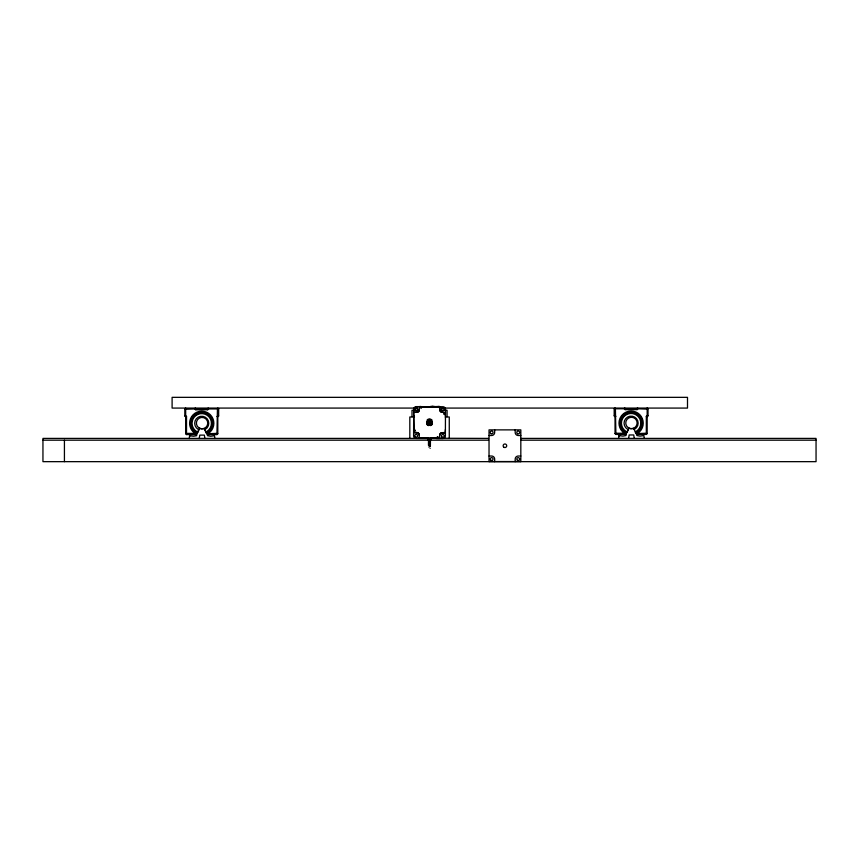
<?xml version="1.0" encoding="UTF-8"?>
<svg xmlns="http://www.w3.org/2000/svg" width="859" height="859" viewBox="0 0 859 859"><rect width="100%" height="100%" fill="white"/><g stroke="black" fill="none" stroke-linecap="round" stroke-linejoin="round"><path stroke-width="1.29" d="M414.188 429.081L413.684 412.599M419.224 437.854L419.235 434.804A2.255 2.255 0 0 0 416.991 432.539L413.77 432.367M419.332 406.962L419.332 410.011A2.255 2.255 0 0 1 418.193 411.955M419.783 437.843L419.783 438.401L419.246 437.768M419.385 438.026L428.169 437.875L427.589 437.736L428.287 438.358L427.524 438.315L428.265 437.746M520.769 438.401L816.05 438.401L816.05 461.659L42.95 461.659L42.95 438.401L428.158 438.401L428.029 437.736L427.782 438.799L431.132 438.809L430.703 437.757M428.287 438.305L428.287 437.779M429.049 445.284L428.469 445.273L428.491 438.638M429.446 445.284L429.468 438.842M430.38 446.025L430.477 438.681M416.314 406.618L442.879 406.726A2.609 2.609 0 0 1 445.477 409.346L445.381 435.91A2.609 2.609 0 0 1 442.761 438.498L430.874 438.337L430.896 437.746L436.082 437.703L436.565 438.455L439.325 438.455L439.754 434.879A2.255 2.255 0 0 1 442.009 432.657L445.23 432.485L445.402 429.489M430.821 438.24L488.556 438.401M436.361 438.487L436.361 437.285M437.736 438.219L437.746 437.403M437.349 438.004L437.8 437.403M439.174 438.498L439.174 437.295M419.235 435.019A2.255 2.255 0 0 0 416.991 432.764L413.77 432.582L413.705 429.253M445.381 415.649L445.392 412.406M618.63 438.401L618.985 435.588L622.904 436.114L626.028 435.545L626.028 432.678L626.93 432.678L629.035 428.147A5.669 5.669 0 0 0 633.437 428.319L635.95 432.678L636.852 432.678L636.852 435.545L639.976 436.114L643.896 435.588L644.25 438.401M413.995 430.552L414.21 431.476M429.178 422.209L429.865 422.113L429.339 422.499M422.896 437.661L422.403 438.401M186.016 408.927L185.673 408.079L184.825 408.927L184.825 415.971L185.673 416.808L185.673 433.72L186.521 434.568L196.475 434.568L198.783 429.629L198.214 429.393A7.044 7.044 0 0 1 196.335 418.762A7.044 7.044 0 0 1 207.126 418.762A7.044 7.044 0 0 1 205.258 429.393L204.689 429.629L206.461 433.43L207.373 433.054A11.274 11.274 0 0 0 210.369 416.046A11.274 11.274 0 0 0 193.103 416.046A11.274 11.274 0 0 0 196.099 433.054L197.012 433.43L186.521 433.376L186.521 416.465L185.673 415.616L185.673 409.271L194.907 408.927L195.251 408.079L196.099 408.927L207.373 408.927L208.222 408.079L208.565 408.927L217.445 408.927L216.951 433.376L207.749 433.72M194.907 408.927L195.745 409.764L196.099 408.927M186.521 434.568L186.865 433.72M217.445 408.927L217.799 408.079L218.648 408.927L218.648 415.971L217.799 416.808L217.799 433.72L216.951 434.568L206.987 434.568M635.832 433.29L636.744 432.915A11.274 11.274 0 0 0 639.74 415.906A11.274 11.274 0 0 0 622.474 415.906A11.274 11.274 0 0 0 625.47 432.915L626.383 433.29L615.892 433.226L615.398 408.777L624.278 408.777L624.622 407.939L625.47 408.777L636.744 408.777L637.593 407.939L637.936 408.777L647.171 409.131L647.171 415.477L646.322 416.325L646.322 433.226L637.12 433.57L635.832 433.29L635.166 431.862L635.95 431.54A9.685 9.685 0 0 0 638.527 416.926A9.685 9.685 0 0 0 623.688 416.926A9.685 9.685 0 0 0 626.265 431.54L627.049 431.862M624.278 408.777L625.116 409.625L625.47 408.777M615.398 408.777L615.044 407.939L614.196 408.777L614.196 415.82L615.044 416.669L615.044 433.58L615.892 434.429L616.236 433.58M646.816 408.777L647.171 407.939L648.019 408.777L648.019 415.82L647.171 416.669L647.171 433.58L646.322 434.429L636.369 434.429L639.687 431.723A12.123 12.123 0 0 0 639.687 414.575A12.123 12.123 0 0 0 622.539 414.575A12.123 12.123 0 0 0 622.539 431.723L625.846 434.429L628.154 429.489L627.585 429.253A7.044 7.044 0 0 1 625.706 418.623A7.044 7.044 0 0 1 636.508 418.623A7.044 7.044 0 0 1 634.629 429.253L634.06 429.489M413.63 429.575L414.822 429.393M414.425 430.413L414.425 430.864M414.425 430.649L414.79 430.853M436.479 406.694L439.293 406.49L419.417 406.908M445.381 432.227L445.112 432.796M413.759 412.524L417.066 412.041A2.255 2.255 0 0 0 419.332 409.797M414.339 430.391L415.251 430.531L414.489 430.96M414.5 430.327L414.414 431.282M443.942 413.866L444.575 414.5L443.942 413.866M438.262 437.639L437.542 437.757M199.224 438.541L199.793 435.116L204.345 435.116L204.914 438.541M618.63 436.114L619.769 435.545M628.595 438.401L629.164 434.965L633.717 434.965L634.286 438.401M195.745 409.764L207.717 409.764L208.565 408.927M625.116 409.625L637.099 409.625L637.936 408.777M207.889 433.72L210.305 431.873A12.123 12.123 0 0 0 210.305 414.725A12.123 12.123 0 0 0 193.157 414.725A12.123 12.123 0 0 0 193.157 431.873L196.475 434.568M419.503 406.79L439.69 406.865M437.993 437.532L437.65 436.705L437.65 437.575M439.572 438.101L419.783 438.187M184.825 415.971L185.673 415.616M185.673 416.808L186.521 416.465M217.799 409.271L218.648 408.927M185.673 433.72L186.521 433.376M205.795 432.002L206.579 431.68A9.685 9.685 0 0 0 209.156 417.066A9.685 9.685 0 0 0 194.317 417.066A9.685 9.685 0 0 0 196.894 431.68L197.677 432.002M206.128 432.721L206.976 432.367A10.48 10.48 0 0 0 209.757 416.561A10.48 10.48 0 0 0 193.704 416.561A10.48 10.48 0 0 0 196.496 432.367L197.345 432.721M614.196 415.82L615.044 415.477M615.044 416.669L615.892 416.325M647.171 409.131L648.019 408.777M615.044 433.58L615.892 433.226M635.499 432.582L636.347 432.227A10.48 10.48 0 0 0 639.139 416.422A10.48 10.48 0 0 0 623.076 416.422A10.48 10.48 0 0 0 625.867 432.227L626.716 432.582M445.112 432.786L442.009 432.85A2.255 2.255 0 0 0 439.754 435.094M438.047 437.65L437.489 437.65M214.879 438.541L214.525 435.728L210.605 436.254L207.481 435.685L207.481 432.829L206.579 432.829L204.066 428.458A5.669 5.669 0 0 1 199.707 428.308L197.559 432.829L196.657 432.829L196.657 435.685L193.533 436.254L189.581 435.738L189.259 438.541M419.761 406.651L422.649 406.704M414.102 412.266L417.066 412.256A2.255 2.255 0 0 0 417.646 412.18M444.973 432.646L442.009 432.657M431.401 437.8L430.756 437.8M427.524 438.348L428.018 438.315M428.007 437.757L424.217 437.661M433.033 406.522L432.066 406.511M432.915 406.522L430.477 406.511L434.364 406.532L433.763 406.532M434.085 406.532L431.572 406.554M430.971 437.8L436.222 437.94M429.618 444.157L430.273 444.157M428.684 444.715L429.081 444.726M429.264 446.97L428.759 446.97M431.272 438.326L429.715 438.23M189.796 435.685L190.397 435.685M430.209 446.412L429.747 446.412M430.209 448.28L430.037 448.28M417.721 408.079L172.101 408.079L172.101 397.341L687.501 397.341L687.501 408.079L440.538 408.079M418.505 410.269L412.009 410.269L412.009 416.647M440.581 410.269L447.067 410.269L447.067 416.647M414.489 416.98L409.818 416.98L409.818 438.401M445.198 416.98L449.268 416.98L449.268 438.401M615.892 434.429L625.846 434.429M489.029 435.513L491.627 435.513A3.039 3.039 0 0 0 494.666 432.464L494.666 429.876M520.822 435.513L518.224 435.513A3.039 3.039 0 0 1 515.185 432.464L515.185 429.876M428.147 438.23L428.845 438.23M42.95 440.184L488.556 440.184M520.769 440.184L816.05 440.184M489.029 456.022L491.627 456.022A3.039 3.039 0 0 1 494.666 459.071L494.666 461.659M520.822 456.022L518.224 456.022A3.039 3.039 0 0 0 515.185 459.071L515.185 461.659M489.147 461.551L520.704 461.551M428.845 438.788L427.793 438.799L429.21 438.809M430.08 438.809L431.132 438.809L429.715 438.799M429.006 439.411C426.773 439.421 432.345 439.421 429.908 439.432M442.084 412.116L445.392 412.642L442.084 412.331A2.255 2.255 0 0 1 439.84 410.076L439.293 406.468M413.608 432.195L414.811 432.206M416.991 432.56L414.027 432.507M428.834 438.444L416.196 438.401A2.609 2.609 0 0 1 413.598 435.781L413.694 409.217A2.609 2.609 0 0 1 416.314 406.629M419.901 406.414L422.768 406.855M439.174 438.283L436.501 438.23M647.171 415.477L648.019 415.82M646.322 416.325L647.171 416.669M614.196 408.777L615.044 409.131M646.322 433.226L647.171 433.58M217.799 415.616L218.648 415.971M216.951 416.465L217.799 416.808M184.825 408.927L185.673 409.271M216.951 433.376L217.799 433.72M414.392 431.615L413.995 430.993M439.69 406.661L439.851 407.263M420.921 407.961L421.705 407.51L420.921 407.961M636.744 408.777L637.099 409.625M645.979 433.58L646.322 434.429M207.373 408.927L207.717 409.764M216.608 433.72L216.951 434.568M413.705 415.466L414.231 415.896M520.822 461.659L520.822 429.876L489.029 429.876L489.029 461.659M64.425 440.184L64.425 461.659M442.084 412.137A2.255 2.255 0 0 1 439.84 409.872M432.464 424.045A3.382 3.382 0 0 1 430.402 425.613M428.652 425.602A3.382 3.382 0 0 1 426.612 424.024M427.159 419.944A3.382 3.382 0 0 1 430.434 419.074M431.239 419.417A3.382 3.382 0 0 1 431.937 419.954M490.908 433.709A1.439 1.439 0 0 0 493.066 432.464A1.439 1.439 0 0 0 490.908 431.218A1.439 1.439 0 0 0 490.908 433.709M490.908 460.317A1.439 1.439 0 0 0 493.066 459.071A1.439 1.439 0 0 0 490.908 457.826A1.439 1.439 0 0 0 490.908 460.317M517.515 433.709A1.439 1.439 0 0 0 519.663 432.464A1.439 1.439 0 0 0 517.515 431.218A1.439 1.439 0 0 0 517.515 433.709M517.515 460.317A1.439 1.439 0 0 0 519.663 459.071A1.439 1.439 0 0 0 517.515 457.826A1.439 1.439 0 0 0 517.515 460.317M504.029 447.314A1.793 1.793 0 0 0 506.713 445.767A1.793 1.793 0 0 0 504.029 444.221A1.793 1.793 0 0 0 504.029 447.314M428.126 424.765A2.813 2.813 0 0 0 432.356 422.338A2.813 2.813 0 0 0 428.136 419.879A2.813 2.813 0 0 0 428.126 424.765M442.063 437.113A1.407 1.407 0 0 0 444.189 435.9A1.407 1.407 0 0 0 442.074 434.665A1.407 1.407 0 0 0 442.063 437.113M415.498 437.016A1.407 1.407 0 0 0 417.614 435.803A1.407 1.407 0 0 0 415.509 434.568A1.407 1.407 0 0 0 415.498 437.016M442.16 410.548A1.407 1.407 0 0 0 444.286 409.335A1.407 1.407 0 0 0 442.17 408.111A1.407 1.407 0 0 0 442.16 410.548M415.595 410.452A1.407 1.407 0 0 0 417.71 409.238A1.407 1.407 0 0 0 415.606 408.014A1.407 1.407 0 0 0 415.595 410.452M428.405 424.292A2.255 2.255 0 0 0 431.798 422.349A2.255 2.255 0 0 0 428.426 420.384A2.255 2.255 0 0 0 428.405 424.292M428.695 423.766A1.686 1.686 0 0 0 431.229 422.306A1.686 1.686 0 0 0 428.705 420.846A1.686 1.686 0 0 0 428.695 423.766M428.695 423.798A1.686 1.686 0 0 0 431.229 422.349A1.686 1.686 0 0 0 428.705 420.878A1.686 1.686 0 0 0 428.695 423.798M199.095 427.975A5.702 5.702 0 0 0 207.771 423.262A5.702 5.702 0 0 0 199.342 418.108A5.702 5.702 0 0 0 199.095 427.975M628.466 427.836A5.702 5.702 0 0 0 637.142 423.111A5.702 5.702 0 0 0 628.713 417.957A5.702 5.702 0 0 0 628.466 427.836"/></g></svg>
